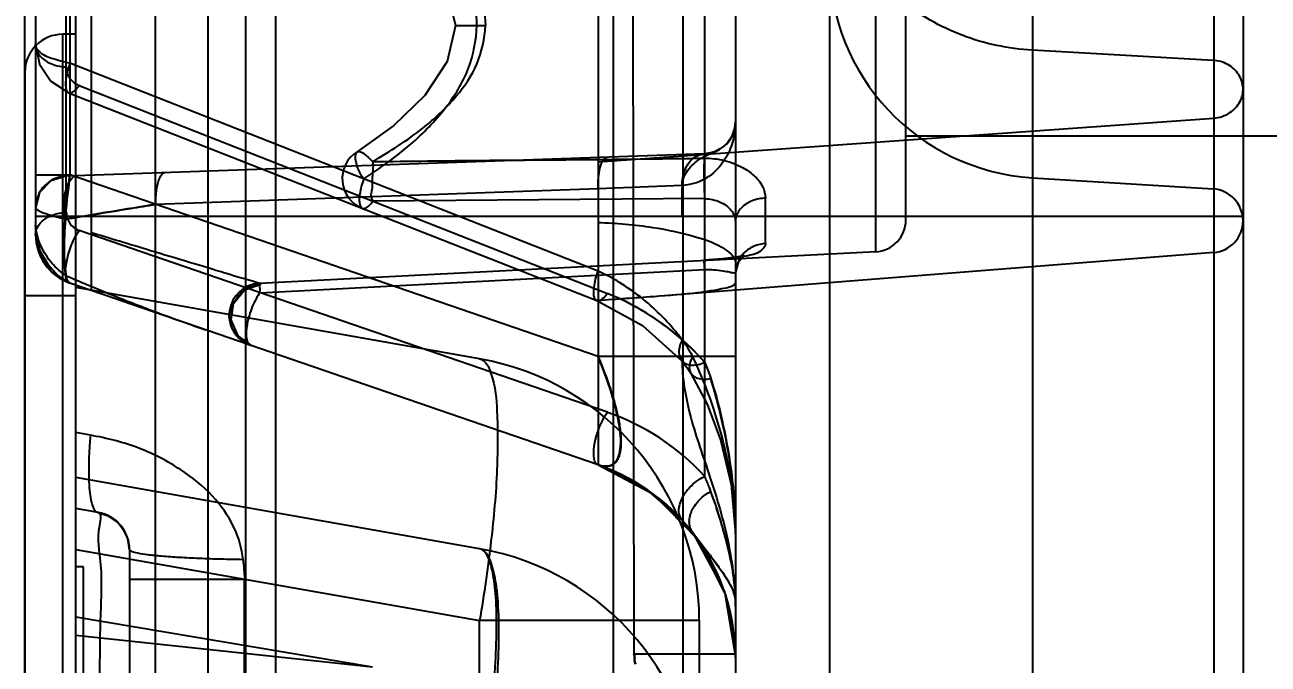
# Model space of a CAD drawing. Header units: millimetres. Extents: x 2588 to 3182, y 1243 to 1719.
# Drawn here: x 3063.8 to 3083.44, y 1501.24 to 1511.33 of the extents above; entities that cross this region are included whole.
import ezdxf

# ---------------------------------------------------------------- set-up
doc = ezdxf.new("R2010")
doc.units = ezdxf.units.MM
doc.styles.get("Standard").update_dxf_attribs({"font": 'arial.ttf'})
doc.dimstyles.get("Standard").update_dxf_attribs({"dimtxt": 0.18, "dimasz": 0.18, "dimexe": 0.18, "dimexo": 0.0625, "dimgap": 0.09, "dimtad": 0, "dimtih": 1, "dimtoh": 1, "dimzin": 0, "dimdsep": 46, "dimtxsty": 'Standard', "dimcen": 0.09, "dimadec": 0, "dimazin": 0, "dimtfac": 1, "dimtofl": 0, "dimtmove": 0, "dimatfit": 3, "dimfxl": 0, "dimtolj": 1, "dimtzin": 0, "dimarcsym": 0})

# ---------------------------------------------------------------- blocks, each defined once
blk = doc.blocks.new('*D48')
at = {"color": 4, "lineweight": -2, "transparency": 16777216}
for p, q in [((3063.796, 1492.05), (3063.796, 1666.695)), ((3071.796, 1666.695), (3087.793, 1666.695)), ((3133.795, 1666.695), (3114.696, 1666.695)), ((3141.795, 1501.767), (3141.795, 1666.695))]:
    blk.add_line(p, q, dxfattribs=at)
at = {"color": 4, "transparency": 16777216}
for points in [[(3071.796, 1668.028), (3071.796, 1665.362), (3063.796, 1666.695)], [(3133.795, 1668.028), (3133.795, 1665.362), (3141.795, 1666.695)]]:
    blk.add_solid(points, dxfattribs=at)
at = {"layer": 'Defpoints', "color": 0, "transparency": 16777216}
for p in [(3063.796, 1666.695), (3141.795, 1501.767), (3063.796, 1492.05)]:
    blk.add_point(p, dxfattribs=at)
at = {"color": 6, "transparency": 16777216, "insert": (3101.245, 1666.695), "char_height": 8, "attachment_point": 5}
blk.add_mtext('\\A1;78.00', dxfattribs=at)

msp = doc.modelspace()

# ---------------------------------------------------------------- linework, layer by layer
at = {"color": 6, "linetype": 'Continuous'}
for p, q in [((3064.6, 1329.21), (3064.6, 1649.21)), ((3065.855, 1594.741), (3065.855, 1415.981)), ((3066.685, 1580.05), (3066.685, 1439.898)), ((3074.19, 1578.646), (3074.19, 1498.3)), ((3075.02, 1577.657), (3075.02, 1440.874)), ((3082.576, 1553.105), (3082.576, 1435.377)), ((3083.04, 1552.602), (3083.04, 1435.879)), ((3079.712, 1551.921), (3079.712, 1436.56)), ((3076.508, 1548.511), (3076.508, 1439.971)), ((3073.091, 1543.17), (3073.091, 1445.311)), ((3073.36, 1543.192), (3073.415, 1501.396)), ((3074.536, 1504.202), (3074.536, 1520.058)), ((3072.852, 1519.876), (3072.852, 1504.383)), ((3067.286, 1469.118), (3067.286, 1519.364)), ((3063.966, 1516.243), (3063.966, 1508.017)), ((3064.45, 1508.372), (3064.45, 1515.888)), ((3064.508, 1515.293), (3064.508, 1508.967)), ((3077.238, 1507.75), (3077.238, 1514.902)), ((3064.85, 1507.139), (3064.85, 1514.687)), ((3077.714, 1508.252), (3077.714, 1514.4)), ((3064.396, 1500.939), (3064.396, 1511.186)), ((3064.6, 1511.186), (3064.396, 1511.186)), ((3070.597, 1511.326), (3071.073, 1511.326)), ((3082.568, 1510.773), (3079.712, 1510.935)), ((3063.796, 1510.586), (3063.796, 1477.896)), ((3072.852, 1507.445), (3064.508, 1510.73)), ((3064.654, 1510.375), (3072.998, 1507.09)), ((3064.487, 1510.263), (3072.831, 1506.978)), ((3072.852, 1509.169), (3082.576, 1509.862)), ((3141.795, 1509.576), (3077.714, 1509.576)), ((3074.535, 1509.299), (3064.45, 1508.947)), ((3063.966, 1508.967), (3064.508, 1508.967)), ((3072.852, 1506.094), (3064.508, 1508.967)), ((3074.182, 1508.797), (3072.852, 1508.743)), ((3079.712, 1508.92), (3082.568, 1508.742)), ((3064.028, 1508.688), (3063.966, 1508.445)), ((3072.852, 1508.743), (3065.866, 1508.499)), ((3074.536, 1508.59), (3069.294, 1508.548)), ((3075.497, 1507.879), (3075.497, 1508.597)), ((3063.966, 1508.311), (3083.04, 1508.311)), ((3063.966, 1508.007), (3064.034, 1507.76)), ((3072.998, 1505.214), (3064.654, 1508.087)), ((3064.034, 1507.759), (3064.158, 1507.548)), ((3077.238, 1507.75), (3067.499, 1507.249)), ((3082.576, 1507.737), (3073.893, 1507.054)), ((3067.508, 1507.104), (3074.536, 1507.472)), ((3072.852, 1504.383), (3064.508, 1507.256)), ((3063.796, 1507.057), (3064.6, 1507.057)), ((3070.979, 1506.059), (3064.6, 1507.184)), ((3075.02, 1506.094), (3072.852, 1506.094)), ((3074.318, 1505.829), (3074.572, 1505.344)), ((3074.572, 1505.344), (3074.799, 1504.738)), ((3064.831, 1504.853), (3064.6, 1504.894)), ((3072.852, 1504.383), (3073.729, 1503.919)), ((3070.979, 1503.059), (3064.6, 1504.184)), ((3073.729, 1503.919), (3074.423, 1503.21)), ((3064.954, 1503.632), (3064.6, 1503.694)), ((3074.182, 1503.509), (3074.348, 1503.311)), ((3074.423, 1503.21), (3074.868, 1502.32)), ((3064.6, 1503.048), (3070.979, 1501.923)), ((3065.45, 1503.039), (3065.45, 1479.03)), ((3064.72, 1502.772), (3064.6, 1502.772)), ((3064.72, 1476.071), (3064.72, 1502.772)), ((3065.45, 1502.577), (3067.268, 1502.577)), ((3067.268, 1479.288), (3067.268, 1502.577)), ((3074.868, 1502.32), (3075.02, 1501.343)), ((3064.6, 1501.982), (3069.287, 1501.195)), ((3070.979, 1478.994), (3070.979, 1501.923)), ((3074.45, 1501.923), (3070.979, 1501.923)), ((3074.45, 1501.923), (3074.45, 1479.498)), ((3064.6, 1501.694), (3069.287, 1501.195)), ((3075.02, 1501.396), (3073.415, 1501.396))]:
    msp.add_line(p, q, dxfattribs=at)
for points in [[(3067.76, 1469.241), (3067.76, 1519.263), (3067.764, 1519.305), (3067.772, 1519.349)], [(3064.945, 1514.943), (3065.999, 1514.647), (3066.971, 1514.318), (3067.87, 1513.949), (3068.695, 1513.533), (3069.43, 1513.059), (3070.037, 1512.522), (3070.451, 1511.93), (3070.597, 1511.326)], [(3070.597, 1511.326), (3070.468, 1510.757), (3070.115, 1510.217), (3069.626, 1509.745), (3069.043, 1509.328)], [(3063.966, 1511.026), (3064.027, 1510.715), (3064.204, 1510.447), (3064.488, 1510.263)], [(3075.02, 1509.801), (3075.006, 1509.682), (3074.965, 1509.571), (3074.896, 1509.47), (3074.802, 1509.387), (3074.682, 1509.326), (3074.536, 1509.299)], [(3074.688, 1509.328), (3074.613, 1509.308), (3074.536, 1509.299)], [(3064.45, 1508.947), (3064.206, 1508.873), (3064.028, 1508.688)], [(3063.966, 1508.016), (3064.033, 1507.766), (3064.157, 1507.552), (3064.318, 1507.378)], [(3063.966, 1508.015), (3064.036, 1507.688), (3064.222, 1507.426), (3064.508, 1507.257)], [(3075.02, 1507.407), (3075.074, 1507.598), (3075.157, 1507.687), (3075.156, 1507.691), (3075.039, 1507.664), (3074.815, 1507.638), (3074.527, 1507.618)], [(3064.158, 1507.548), (3064.319, 1507.377), (3064.507, 1507.256)], [(3067.389, 1506.264), (3067.164, 1506.42), (3067.054, 1506.673), (3067.09, 1506.935), (3067.264, 1507.151), (3067.527, 1507.241)], [(3072.831, 1506.978), (3073.554, 1506.587), (3074.175, 1506.027)], [(3074.171, 1506.031), (3074.244, 1505.939), (3074.317, 1505.83)], [(3074.793, 1504.757), (3074.955, 1504.072), (3075.02, 1503.297)], [(3072.851, 1504.383), (3073.589, 1504.018), (3074.181, 1503.509)], [(3064.953, 1503.632), (3065.112, 1503.58), (3065.262, 1503.477), (3065.367, 1503.344), (3065.429, 1503.197), (3065.45, 1503.041)], [(3065.45, 1503.041), (3065.422, 1503.222), (3065.345, 1503.38), (3065.232, 1503.503), (3065.098, 1503.587), (3064.954, 1503.632)], [(3074.182, 1503.509), (3074.266, 1503.412), (3074.348, 1503.311)], [(3074.348, 1503.311), (3074.848, 1502.382), (3075.02, 1501.343)]]:
    msp.add_lwpolyline(points, dxfattribs=at)
for centre, radius, start, end in [((3079.925, 1512.331), 3.417, 93.5697, 266.4303), ((3064.396, 1510.586), 0.6, 90, 180), ((3074.518, 1509.801), 0.502, 272, 360), ((3069.312, 1508.903), 0.503, 122.2223, 248.5098), ((3064.468, 1508.445), 0.502, 92, 180), ((3120.26, 1508.311), 46.085, 179.396, 179.9999), ((3082.536, 1508.239), 0.504, 274.5, 86.4303), ((3104.606, 1268.5), 243.106, 99.16931, 99.51072), ((3064.752, 1508.372), 0.301, 179.9801, 251.0162), ((3077.211, 1508.252), 0.502, 273, 0), ((3064.77, 1508.017), 0.804, 180, 251), ((3067.526, 1506.749), 0.502, 93.3896, 250.9277), ((3070.25, 1501.923), 4.2, 0, 80), ((3071.788, 1501.699), 3.717, 42.3338, 71.008), ((3071.805, 1501.343), 3.216, 0, 70.9999), ((3064.85, 1503.041), 0.6, 0, 80), ((3070.25, 1498.923), 4.2, 0, 80), ((3118.514, 1506.967), 51.433, 184.5506, 184.8955)]:
    msp.add_arc(centre, radius, start, end, dxfattribs=at)
for points, knots in [([(3079.712, 1510.935), (3079.334, 1510.956), (3078.588, 1511.113), (3077.61, 1511.669), (3076.882, 1512.491), (3076.492, 1513.493), (3076.492, 1514.559), (3076.882, 1515.56), (3077.61, 1516.383), (3078.588, 1516.939), (3079.334, 1517.095), (3079.712, 1517.117)], [0, 0, 0, 0, 0.116197, 0.229907, 0.34006, 0.447099, 0.552901, 0.65994, 0.770093, 0.883803, 1, 1, 1, 1]), ([(3070.935, 1511.326), (3070.94, 1511.513), (3070.86, 1511.926), (3070.549, 1512.539), (3070.084, 1513.048), (3069.522, 1513.511), (3068.9, 1513.916), (3068.114, 1514.328), (3067.229, 1514.707), (3066.144, 1515.091), (3065.359, 1515.309), (3064.906, 1515.43)], [0, 0, 0, 0, 0.072954, 0.159922, 0.264728, 0.338242, 0.443093, 0.552706, 0.683174, 0.817366, 1, 1, 1, 1]), ([(3065.043, 1514.993), (3065.472, 1514.893), (3066.261, 1514.69), (3067.339, 1514.347), (3068.224, 1514.005), (3068.962, 1513.664), (3069.576, 1513.318), (3070.139, 1512.926), (3070.619, 1512.476), (3070.979, 1511.93), (3071.066, 1511.523), (3071.073, 1511.326)], [0, 0, 0, 0, 0.177674, 0.32883, 0.456187, 0.56002, 0.656566, 0.740276, 0.836409, 0.920585, 1, 1, 1, 1]), ([(3069.149, 1508.903), (3069.408, 1509.068), (3069.873, 1509.402), (3070.444, 1509.981), (3070.838, 1510.616), (3070.928, 1511.093), (3070.935, 1511.326)], [0, 0, 0, 0, 0.294644, 0.546195, 0.77622, 1, 1, 1, 1]), ([(3069.286, 1509.174), (3069.563, 1509.334), (3070.041, 1509.637), (3070.601, 1510.16), (3070.978, 1510.705), (3071.059, 1511.118), (3071.073, 1511.326)], [0, 0, 0, 0, 0.329062, 0.57923, 0.785323, 1, 1, 1, 1]), ([(3064.508, 1510.73), (3064.412, 1510.748), (3064.246, 1510.787), (3064.048, 1510.871), (3063.966, 1510.978), (3063.966, 1511.025)], [0, 0, 0, 0, 0.452199, 0.78202, 1, 1, 1, 1]), ([(3063.966, 1511.025), (3063.966, 1511.013), (3063.967, 1510.989), (3063.978, 1510.938), (3064.009, 1510.873), (3064.071, 1510.802), (3064.156, 1510.743), (3064.257, 1510.699), (3064.358, 1510.676), (3064.423, 1510.671), (3064.45, 1510.67)], [0, 0, 0, 0, 0.054509, 0.11137, 0.235569, 0.376488, 0.533885, 0.703025, 0.875758, 1, 1, 1, 1]), ([(3082.576, 1509.862), (3082.666, 1509.869), (3082.834, 1509.923), (3083.007, 1510.106), (3083.061, 1510.337), (3082.986, 1510.562), (3082.807, 1510.725), (3082.648, 1510.769), (3082.568, 1510.773)], [0, 0, 0, 0, 0.190824, 0.353142, 0.509373, 0.666223, 0.829802, 1, 1, 1, 1]), ([(3064.508, 1510.73), (3064.483, 1510.659), (3064.449, 1510.528), (3064.427, 1510.374), (3064.459, 1510.274), (3064.487, 1510.263)], [0, 0, 0, 0, 0.46631, 0.811869, 1, 1, 1, 1]), ([(3064.654, 1510.375), (3064.632, 1510.384), (3064.589, 1510.407), (3064.533, 1510.454), (3064.489, 1510.515), (3064.458, 1510.589), (3064.451, 1510.643), (3064.45, 1510.67)], [0, 0, 0, 0, 0.187678, 0.378178, 0.57489, 0.781167, 1, 1, 1, 1]), ([(3064.487, 1510.263), (3064.502, 1510.257), (3064.544, 1510.264), (3064.599, 1510.308), (3064.635, 1510.35), (3064.654, 1510.375)], [0, 0, 0, 0, 0.220879, 0.547641, 1, 1, 1, 1]), ([(3075.02, 1509.801), (3075.02, 1509.658), (3074.974, 1509.412), (3074.795, 1509.098), (3074.539, 1508.866), (3074.301, 1508.807), (3074.182, 1508.797)], [0, 0, 0, 0, 0.299607, 0.507384, 0.748481, 1, 1, 1, 1]), ([(3069.149, 1508.903), (3069.118, 1508.945), (3069.068, 1509.028), (3069.03, 1509.153), (3069.018, 1509.23), (3069.019, 1509.264)], [0, 0, 0, 0, 0.402018, 0.740081, 1, 1, 1, 1]), ([(3069.019, 1509.264), (3069.021, 1509.29), (3069.052, 1509.363), (3069.188, 1509.28), (3069.242, 1509.219), (3069.286, 1509.174)], [0, 0, 0, 0, 0.213654, 0.483571, 1, 1, 1, 1]), ([(3069.286, 1509.174), (3069.868, 1509.182), (3071.032, 1509.196), (3072.779, 1509.206), (3073.944, 1509.221), (3074.527, 1509.229)], [0, 0, 0, 0, 0.333113, 0.666415, 1, 1, 1, 1]), ([(3072.852, 1508.838), (3072.853, 1508.892), (3072.862, 1508.991), (3072.891, 1509.12), (3072.932, 1509.21), (3072.978, 1509.245), (3072.998, 1509.245)], [0, 0, 0, 0, 0.352971, 0.658705, 0.870443, 1, 1, 1, 1]), ([(3074.177, 1508.797), (3074.179, 1508.873), (3074.241, 1509.035), (3074.435, 1509.212), (3074.598, 1509.296), (3074.688, 1509.328)], [0, 0, 0, 0, 0.296854, 0.630678, 1, 1, 1, 1]), ([(3074.178, 1508.799), (3074.177, 1508.881), (3074.204, 1509.038), (3074.327, 1509.233), (3074.468, 1509.297), (3074.536, 1509.299)], [0, 0, 0, 0, 0.366393, 0.695059, 1, 1, 1, 1]), ([(3074.182, 1508.797), (3074.181, 1508.816), (3074.183, 1508.873), (3074.197, 1508.966), (3074.227, 1509.052), (3074.258, 1509.111), (3074.283, 1509.15), (3074.31, 1509.185), (3074.351, 1509.227), (3074.413, 1509.271), (3074.482, 1509.294), (3074.523, 1509.298), (3074.536, 1509.299)], [0, 0, 0, 0, 0.083333, 0.256254, 0.413762, 0.485434, 0.552075, 0.616747, 0.682238, 0.814044, 0.946194, 1, 1, 1, 1]), ([(3074.527, 1509.229), (3074.526, 1509.2), (3074.524, 1509.136), (3074.524, 1509.054), (3074.524, 1508.984), (3074.524, 1508.933), (3074.525, 1508.883), (3074.526, 1508.814), (3074.528, 1508.728), (3074.532, 1508.648), (3074.535, 1508.603), (3074.536, 1508.59)], [0, 0, 0, 0, 0.135102, 0.301818, 0.38359, 0.462519, 0.541259, 0.622437, 0.786592, 0.941718, 1, 1, 1, 1]), ([(3074.527, 1509.229), (3074.635, 1509.23), (3074.847, 1509.208), (3075.113, 1509.103), (3075.319, 1508.963), (3075.457, 1508.798), (3075.495, 1508.661), (3075.497, 1508.597)], [0, 0, 0, 0, 0.258039, 0.50039, 0.673752, 0.848322, 1, 1, 1, 1]), ([(3065.866, 1508.499), (3065.865, 1508.52), (3065.865, 1508.58), (3065.868, 1508.658), (3065.877, 1508.731), (3065.885, 1508.778), (3065.894, 1508.822), (3065.909, 1508.876), (3065.931, 1508.933), (3065.965, 1508.985), (3065.999, 1509.001), (3066.012, 1509.001)], [0, 0, 0, 0, 0.111859, 0.328917, 0.424674, 0.510839, 0.591687, 0.670421, 0.813482, 0.926186, 1, 1, 1, 1]), ([(3069.286, 1509.174), (3069.294, 1509.152), (3069.299, 1509.092), (3069.288, 1509.003), (3069.285, 1508.935), (3069.283, 1508.903)], [0, 0, 0, 0, 0.255595, 0.645892, 1, 1, 1, 1]), ([(3064.508, 1508.967), (3064.48, 1508.754), (3064.437, 1508.365), (3064.401, 1507.825), (3064.424, 1507.5), (3064.455, 1507.274), (3064.508, 1507.256)], [0, 0, 0, 0, 0.372214, 0.687292, 0.904062, 1, 1, 1, 1]), ([(3064.508, 1507.256), (3064.456, 1507.274), (3064.424, 1507.499), (3064.401, 1507.823), (3064.437, 1508.363), (3064.48, 1508.753), (3064.508, 1508.967)], [0, 0, 0, 0, 0.095241, 0.311086, 0.626207, 1, 1, 1, 1]), ([(3064.437, 1508.264), (3064.429, 1508.302), (3064.417, 1508.383), (3064.412, 1508.506), (3064.421, 1508.608), (3064.434, 1508.68), (3064.445, 1508.728), (3064.459, 1508.773), (3064.481, 1508.827), (3064.514, 1508.887), (3064.566, 1508.938), (3064.609, 1508.952), (3064.627, 1508.953)], [0, 0, 0, 0, 0.149127, 0.319609, 0.474583, 0.543455, 0.605882, 0.665036, 0.723455, 0.833361, 0.928401, 1, 1, 1, 1]), ([(3069.148, 1508.903), (3069.134, 1508.862), (3069.11, 1508.784), (3069.086, 1508.672), (3069.079, 1508.601), (3069.079, 1508.568)], [0, 0, 0, 0, 0.376514, 0.715131, 1, 1, 1, 1]), ([(3069.283, 1508.903), (3069.284, 1508.857), (3069.289, 1508.771), (3069.252, 1508.653), (3069.276, 1508.578), (3069.294, 1508.548)], [0, 0, 0, 0, 0.382178, 0.709228, 1, 1, 1, 1]), ([(3072.852, 1508.743), (3072.851, 1508.754), (3072.852, 1508.775), (3072.852, 1508.807), (3072.851, 1508.828), (3072.852, 1508.838)], [0, 0, 0, 0, 0.335336, 0.669092, 1, 1, 1, 1]), ([(3072.852, 1508.743), (3072.851, 1508.754), (3072.852, 1508.775), (3072.852, 1508.807), (3072.851, 1508.828), (3072.852, 1508.838)], [0, 0, 0, 0, 0.335105, 0.668691, 1, 1, 1, 1]), ([(3074.536, 1508.59), (3074.618, 1508.587), (3074.775, 1508.554), (3074.964, 1508.426), (3075.021, 1508.288), (3075.02, 1508.224)], [0, 0, 0, 0, 0.376631, 0.710091, 1, 1, 1, 1]), ([(3075.497, 1508.597), (3075.481, 1508.597), (3075.426, 1508.593), (3075.337, 1508.575), (3075.253, 1508.542), (3075.196, 1508.509), (3075.159, 1508.483), (3075.125, 1508.454), (3075.085, 1508.411), (3075.044, 1508.348), (3075.023, 1508.279), (3075.02, 1508.236), (3075.02, 1508.224)], [0, 0, 0, 0, 0.073113, 0.246925, 0.405482, 0.47777, 0.545087, 0.610469, 0.676683, 0.810015, 0.943797, 1, 1, 1, 1]), ([(3063.966, 1508.442), (3063.979, 1508.412), (3064.073, 1508.371), (3064.227, 1508.319), (3064.363, 1508.286), (3064.44, 1508.266)], [0, 0, 0, 0, 0.192863, 0.53441, 1, 1, 1, 1]), ([(3064.437, 1508.264), (3064.586, 1508.289), (3064.929, 1508.347), (3065.405, 1508.424), (3065.732, 1508.478), (3065.866, 1508.499)], [0, 0, 0, 0, 0.313852, 0.719549, 1, 1, 1, 1]), ([(3069.079, 1508.568), (3069.079, 1508.547), (3069.082, 1508.509), (3069.096, 1508.461), (3069.117, 1508.44), (3069.128, 1508.436)], [0, 0, 0, 0, 0.435268, 0.759103, 1, 1, 1, 1]), ([(3069.128, 1508.436), (3069.142, 1508.43), (3069.184, 1508.437), (3069.239, 1508.481), (3069.275, 1508.523), (3069.294, 1508.548)], [0, 0, 0, 0, 0.220447, 0.546993, 1, 1, 1, 1]), ([(3063.966, 1508.017), (3063.966, 1508.029), (3063.967, 1508.053), (3063.978, 1508.104), (3064.009, 1508.169), (3064.071, 1508.24), (3064.156, 1508.299), (3064.257, 1508.343), (3064.358, 1508.366), (3064.423, 1508.371), (3064.45, 1508.372)], [0, 0, 0, 0, 0.054507, 0.111369, 0.235568, 0.376488, 0.533885, 0.703026, 0.875759, 1, 1, 1, 1]), ([(3064.508, 1507.256), (3064.459, 1507.273), (3064.428, 1507.485), (3064.408, 1507.79), (3064.424, 1508.092), (3064.437, 1508.264)], [0, 0, 0, 0, 0.151769, 0.495606, 1, 1, 1, 1]), ([(3064.437, 1508.264), (3064.424, 1508.092), (3064.408, 1507.79), (3064.428, 1507.484), (3064.459, 1507.273), (3064.508, 1507.256)], [0, 0, 0, 0, 0.505834, 0.847594, 1, 1, 1, 1]), ([(3072.852, 1508.213), (3073.14, 1508.204), (3073.662, 1508.162), (3074.349, 1508.012), (3074.789, 1507.859), (3075.02, 1507.666), (3075.02, 1507.579)], [0, 0, 0, 0, 0.37101, 0.676361, 0.888272, 1, 1, 1, 1]), ([(3064.464, 1507.366), (3064.372, 1507.419), (3064.209, 1507.563), (3064.033, 1507.84), (3063.974, 1508.056), (3063.966, 1508.167)], [0, 0, 0, 0, 0.32764, 0.654715, 1, 1, 1, 1]), ([(3064.489, 1507.731), (3064.502, 1507.775), (3064.532, 1507.861), (3064.587, 1507.98), (3064.631, 1508.054), (3064.654, 1508.087)], [0, 0, 0, 0, 0.348852, 0.694945, 1, 1, 1, 1]), ([(3067.499, 1507.249), (3067.586, 1507.229), (3067.05, 1507.381), (3066.827, 1507.455), (3066.211, 1507.637), (3065.583, 1507.828), (3065.11, 1507.97), (3064.85, 1508.05)], [0, 0, 0, 0, 0.09624, 0.258598, 0.473825, 0.704761, 1, 1, 1, 1]), ([(3075.497, 1507.879), (3075.494, 1507.831), (3075.396, 1507.72), (3075.17, 1507.678), (3074.872, 1507.636), (3074.649, 1507.624), (3074.527, 1507.617)], [0, 0, 0, 0, 0.136147, 0.363618, 0.64955, 1, 1, 1, 1]), ([(3075.497, 1507.879), (3075.436, 1507.876), (3075.312, 1507.845), (3075.103, 1507.714), (3075.02, 1507.525), (3075.02, 1507.407)], [0, 0, 0, 0, 0.251911, 0.514462, 1, 1, 1, 1]), ([(3064.508, 1507.256), (3064.477, 1507.267), (3064.431, 1507.366), (3064.442, 1507.527), (3064.468, 1507.66), (3064.489, 1507.731)], [0, 0, 0, 0, 0.19918, 0.552601, 1, 1, 1, 1]), ([(3074.536, 1507.472), (3074.534, 1507.5), (3074.533, 1507.52), (3074.527, 1507.637), (3074.527, 1507.617)], [0, 0, 0, 0, 0.585841, 1, 1, 1, 1]), ([(3072.831, 1506.978), (3072.815, 1506.984), (3072.798, 1507.008), (3072.788, 1507.044), (3072.781, 1507.093), (3072.784, 1507.174), (3072.804, 1507.291), (3072.83, 1507.384), (3072.849, 1507.437), (3072.852, 1507.445)], [0, 0, 0, 0, 0.106154, 0.159814, 0.227077, 0.408859, 0.654891, 0.948693, 1, 1, 1, 1]), ([(3074.182, 1506.358), (3074.157, 1506.391), (3074.047, 1506.532), (3073.835, 1506.768), (3073.529, 1507.04), (3073.2, 1507.268), (3072.968, 1507.392), (3072.852, 1507.445)], [0, 0, 0, 0, 0.071319, 0.309414, 0.546915, 0.777813, 1, 1, 1, 1]), ([(3074.536, 1507.471), (3074.583, 1507.473), (3074.679, 1507.469), (3074.805, 1507.449), (3074.919, 1507.436), (3074.971, 1507.418), (3075.021, 1507.416), (3075.02, 1507.407)], [0, 0, 0, 0, 0.287561, 0.583495, 0.797946, 0.941996, 1, 1, 1, 1]), ([(3064.508, 1507.256), (3064.497, 1507.26), (3064.476, 1507.277), (3064.457, 1507.32), (3064.45, 1507.354), (3064.447, 1507.373)], [0, 0, 0, 0, 0.246474, 0.565748, 1, 1, 1, 1]), ([(3064.464, 1507.366), (3064.7, 1507.264), (3065.179, 1507.064), (3065.908, 1506.78), (3066.403, 1506.604), (3066.652, 1506.518)], [0, 0, 0, 0, 0.32811, 0.664064, 1, 1, 1, 1]), ([(3067.023, 1506.749), (3067.03, 1506.76), (3067.041, 1506.785), (3067.052, 1506.831), (3067.071, 1506.882), (3067.096, 1506.941), (3067.132, 1507.005), (3067.181, 1507.072), (3067.245, 1507.135), (3067.323, 1507.19), (3067.408, 1507.23), (3067.469, 1507.246), (3067.499, 1507.249)], [0, 0, 0, 0, 0.052662, 0.114998, 0.189537, 0.27676, 0.376631, 0.489743, 0.614331, 0.745116, 0.876094, 1, 1, 1, 1]), ([(3067.508, 1507.104), (3067.509, 1507.133), (3067.526, 1507.161), (3067.482, 1507.258), (3067.499, 1507.249)], [0, 0, 0, 0, 0.613255, 1, 1, 1, 1]), ([(3075.02, 1507.271), (3075.02, 1507.211), (3074.737, 1507.145), (3074.367, 1507.09), (3073.658, 1507.034), (3073.144, 1507), (3072.852, 1506.979)], [0, 0, 0, 0, 0.081571, 0.285571, 0.600818, 1, 1, 1, 1]), ([(3067.508, 1507.104), (3067.486, 1507.073), (3067.442, 1507.002), (3067.386, 1506.883), (3067.355, 1506.794), (3067.342, 1506.749)], [0, 0, 0, 0, 0.288696, 0.636905, 1, 1, 1, 1]), ([(3072.998, 1507.09), (3072.974, 1507.059), (3072.935, 1507.014), (3072.874, 1506.973), (3072.841, 1506.974), (3072.831, 1506.978)], [0, 0, 0, 0, 0.550467, 0.85214, 1, 1, 1, 1]), ([(3074.536, 1506.003), (3074.392, 1506.168), (3074.082, 1506.469), (3073.561, 1506.833), (3073.187, 1507.016), (3072.998, 1507.09)], [0, 0, 0, 0, 0.346111, 0.679017, 1, 1, 1, 1]), ([(3074.536, 1506.003), (3074.394, 1506.165), (3074.084, 1506.468), (3073.563, 1506.832), (3073.186, 1507.016), (3072.998, 1507.09)], [0, 0, 0, 0, 0.340651, 0.680622, 1, 1, 1, 1]), ([(3067.342, 1506.749), (3067.331, 1506.714), (3067.314, 1506.647), (3067.297, 1506.549), (3067.293, 1506.485), (3067.293, 1506.456)], [0, 0, 0, 0, 0.361518, 0.699283, 1, 1, 1, 1]), ([(3067.293, 1506.456), (3067.293, 1506.427), (3067.296, 1506.376), (3067.315, 1506.31), (3067.346, 1506.279), (3067.362, 1506.274)], [0, 0, 0, 0, 0.423846, 0.744401, 1, 1, 1, 1]), ([(3074.182, 1506.358), (3074.15, 1506.298), (3074.106, 1506.181), (3074.166, 1505.996), (3074.353, 1505.942), (3074.472, 1505.976), (3074.536, 1506.003)], [0, 0, 0, 0, 0.279507, 0.495283, 0.716256, 1, 1, 1, 1]), ([(3074.182, 1506.358), (3074.15, 1506.298), (3074.106, 1506.181), (3074.166, 1505.996), (3074.353, 1505.942), (3074.472, 1505.976), (3074.536, 1506.003)], [0, 0, 0, 0, 0.279499, 0.495253, 0.716232, 1, 1, 1, 1]), ([(3074.348, 1506.094), (3074.331, 1506.125), (3074.296, 1506.187), (3074.241, 1506.275), (3074.202, 1506.331), (3074.182, 1506.358)], [0, 0, 0, 0, 0.34439, 0.677747, 1, 1, 1, 1]), ([(3074.348, 1506.094), (3074.331, 1506.126), (3074.296, 1506.187), (3074.241, 1506.276), (3074.202, 1506.331), (3074.182, 1506.358)], [0, 0, 0, 0, 0.346096, 0.679276, 1, 1, 1, 1]), ([(3070.979, 1506.059), (3071.076, 1506.042), (3071.225, 1505.702), (3071.267, 1505.14), (3071.266, 1504.232), (3071.165, 1503.136), (3071.05, 1502.339), (3070.979, 1501.923)], [0, 0, 0, 0, 0.069692, 0.213638, 0.42956, 0.699758, 1, 1, 1, 1]), ([(3072.852, 1504.383), (3072.895, 1504.368), (3072.977, 1504.349), (3073.096, 1504.384), (3073.17, 1504.477), (3073.207, 1504.604), (3073.217, 1504.764), (3073.201, 1504.959), (3073.158, 1505.191), (3073.086, 1505.46), (3072.984, 1505.767), (3072.899, 1505.981), (3072.852, 1506.094)], [0, 0, 0, 0, 0.067587, 0.120605, 0.173099, 0.235722, 0.313358, 0.40862, 0.523502, 0.660053, 0.819435, 1, 1, 1, 1]), ([(3072.852, 1504.383), (3072.927, 1504.357), (3073.128, 1504.353), (3073.238, 1504.682), (3073.188, 1505.059), (3073.061, 1505.557), (3072.931, 1505.905), (3072.852, 1506.094)], [0, 0, 0, 0, 0.118366, 0.241724, 0.446002, 0.695321, 1, 1, 1, 1]), ([(3072.852, 1504.383), (3072.929, 1504.356), (3073.139, 1504.355), (3073.23, 1504.696), (3073.186, 1505.063), (3073.063, 1505.56), (3072.932, 1505.903), (3072.852, 1506.094)], [0, 0, 0, 0, 0.122763, 0.246836, 0.452253, 0.692084, 1, 1, 1, 1]), ([(3072.852, 1506.094), (3072.9, 1505.98), (3072.985, 1505.763), (3073.088, 1505.454), (3073.16, 1505.184), (3073.202, 1504.952), (3073.217, 1504.759), (3073.206, 1504.6), (3073.169, 1504.474), (3073.094, 1504.383), (3072.976, 1504.35), (3072.895, 1504.369), (3072.852, 1504.383)], [0, 0, 0, 0, 0.18216, 0.343264, 0.480453, 0.594877, 0.689441, 0.766581, 0.828642, 0.880485, 0.932952, 1, 1, 1, 1]), ([(3072.852, 1506.094), (3072.945, 1505.868), (3073.096, 1505.476), (3073.204, 1504.948), (3073.226, 1504.588), (3073.08, 1504.339), (3072.919, 1504.36), (3072.852, 1504.383)], [0, 0, 0, 0, 0.363118, 0.621481, 0.798943, 0.893757, 1, 1, 1, 1]), ([(3074.175, 1506.094), (3074.175, 1505.809), (3074.27, 1505.201), (3074.592, 1504.288), (3074.919, 1503.258), (3075.02, 1502.501), (3075.02, 1502.104)], [0, 0, 0, 0, 0.208564, 0.445766, 0.709049, 1, 1, 1, 1]), ([(3074.347, 1506.094), (3074.326, 1506.059), (3074.303, 1506.008), (3074.292, 1505.941), (3074.292, 1505.902), (3074.299, 1505.868), (3074.311, 1505.838), (3074.329, 1505.811), (3074.354, 1505.787), (3074.385, 1505.767), (3074.44, 1505.744), (3074.524, 1505.733), (3074.595, 1505.74), (3074.631, 1505.748)], [0, 0, 0, 0, 0.195183, 0.264345, 0.325877, 0.381133, 0.431625, 0.481699, 0.535658, 0.595052, 0.661398, 0.818564, 1, 1, 1, 1]), ([(3075.02, 1503.296), (3075.021, 1503.494), (3074.999, 1503.855), (3074.923, 1504.349), (3074.814, 1504.831), (3074.683, 1505.271), (3074.52, 1505.709), (3074.411, 1505.962), (3074.348, 1506.094)], [0, 0, 0, 0, 0.204942, 0.373467, 0.516539, 0.715509, 0.848626, 1, 1, 1, 1]), ([(3074.536, 1506.003), (3074.552, 1505.966), (3074.586, 1505.882), (3074.616, 1505.796), (3074.631, 1505.748)], [0, 0, 0, 0, 0.436013, 1, 1, 1, 1]), ([(3074.536, 1506.003), (3074.546, 1505.979), (3074.581, 1505.895), (3074.611, 1505.809), (3074.631, 1505.748)], [0, 0, 0, 0, 0.288356, 1, 1, 1, 1]), ([(3075.02, 1503.297), (3075.021, 1503.586), (3074.987, 1504.155), (3074.845, 1504.973), (3074.706, 1505.497), (3074.631, 1505.748)], [0, 0, 0, 0, 0.348198, 0.68449, 1, 1, 1, 1]), ([(3074.631, 1505.748), (3074.695, 1505.552), (3074.839, 1505.022), (3074.982, 1504.204), (3075.021, 1503.579), (3075.02, 1503.298)], [0, 0, 0, 0, 0.247483, 0.661521, 1, 1, 1, 1]), ([(3072.831, 1504.859), (3072.84, 1504.89), (3072.866, 1504.965), (3072.918, 1505.086), (3072.967, 1505.172), (3072.998, 1505.214)], [0, 0, 0, 0, 0.248313, 0.607861, 1, 1, 1, 1]), ([(3072.831, 1504.859), (3072.84, 1504.89), (3072.866, 1504.965), (3072.918, 1505.086), (3072.967, 1505.172), (3072.998, 1505.214)], [0, 0, 0, 0, 0.248311, 0.60786, 1, 1, 1, 1]), ([(3072.852, 1504.383), (3072.83, 1504.391), (3072.796, 1504.436), (3072.782, 1504.517), (3072.782, 1504.595), (3072.788, 1504.662), (3072.796, 1504.714), (3072.807, 1504.769), (3072.819, 1504.817), (3072.828, 1504.847), (3072.831, 1504.859)], [0, 0, 0, 0, 0.135462, 0.298849, 0.495728, 0.599394, 0.702791, 0.810922, 0.929935, 1, 1, 1, 1]), ([(3064.831, 1504.853), (3064.824, 1504.773), (3064.812, 1504.614), (3064.803, 1504.384), (3064.804, 1504.174), (3064.814, 1503.993), (3064.833, 1503.845), (3064.863, 1503.736), (3064.898, 1503.662), (3064.937, 1503.635), (3064.954, 1503.632)], [0, 0, 0, 0, 0.191102, 0.377154, 0.545302, 0.690194, 0.807904, 0.896696, 0.958163, 1, 1, 1, 1]), ([(3067.242, 1502.886), (3067.227, 1503.062), (3067.116, 1503.432), (3066.767, 1503.926), (3066.245, 1504.341), (3065.594, 1504.681), (3065.095, 1504.806), (3064.831, 1504.853)], [0, 0, 0, 0, 0.159899, 0.340895, 0.53839, 0.75762, 1, 1, 1, 1]), ([(3074.182, 1503.509), (3074.157, 1503.536), (3074.125, 1503.605), (3074.127, 1503.714), (3074.153, 1503.801), (3074.183, 1503.867), (3074.211, 1503.914), (3074.242, 1503.961), (3074.294, 1504.025), (3074.375, 1504.104), (3074.464, 1504.166), (3074.521, 1504.195), (3074.536, 1504.202)], [0, 0, 0, 0, 0.126641, 0.245727, 0.371503, 0.434398, 0.495836, 0.559168, 0.628174, 0.78058, 0.943882, 1, 1, 1, 1]), ([(3074.631, 1503.965), (3074.624, 1503.985), (3074.595, 1504.065), (3074.562, 1504.144), (3074.536, 1504.202)], [0, 0, 0, 0, 0.246391, 1, 1, 1, 1]), ([(3074.631, 1503.965), (3074.624, 1503.985), (3074.595, 1504.065), (3074.562, 1504.144), (3074.536, 1504.202)], [0, 0, 0, 0, 0.246398, 1, 1, 1, 1]), ([(3074.348, 1503.311), (3074.333, 1503.33), (3074.306, 1503.378), (3074.288, 1503.464), (3074.296, 1503.544), (3074.312, 1503.606), (3074.329, 1503.651), (3074.351, 1503.695), (3074.389, 1503.758), (3074.452, 1503.835), (3074.538, 1503.91), (3074.603, 1503.95), (3074.631, 1503.965)], [0, 0, 0, 0, 0.087303, 0.205479, 0.325585, 0.385556, 0.444683, 0.505739, 0.571821, 0.717715, 0.877285, 1, 1, 1, 1]), ([(3075.02, 1502.205), (3075.021, 1502.373), (3074.98, 1502.799), (3074.832, 1503.385), (3074.693, 1503.799), (3074.631, 1503.965)], [0, 0, 0, 0, 0.277956, 0.705816, 1, 1, 1, 1]), ([(3075.02, 1502.207), (3075.021, 1502.266), (3075.016, 1502.396), (3074.996, 1502.603), (3074.959, 1502.833), (3074.906, 1503.078), (3074.84, 1503.327), (3074.766, 1503.576), (3074.695, 1503.789), (3074.649, 1503.917), (3074.632, 1503.965)], [0, 0, 0, 0, 0.09832, 0.214734, 0.345186, 0.484977, 0.628919, 0.773463, 0.91562, 1, 1, 1, 1]), ([(3064.954, 1499.495), (3064.963, 1499.926), (3064.987, 1500.747), (3064.978, 1501.843), (3065.036, 1502.787), (3064.922, 1503.234), (3065.02, 1503.62), (3064.954, 1503.632)], [0, 0, 0, 0, 0.31249, 0.590142, 0.812568, 0.951141, 1, 1, 1, 1]), ([(3074.348, 1503.311), (3074.418, 1503.22), (3074.543, 1503.058), (3074.724, 1502.822), (3074.868, 1502.617), (3074.981, 1502.415), (3075.021, 1502.278), (3075.02, 1502.207)], [0, 0, 0, 0, 0.265011, 0.469078, 0.681769, 0.8377, 1, 1, 1, 1]), ([(3074.348, 1503.311), (3074.478, 1503.143), (3074.675, 1502.888), (3074.926, 1502.536), (3075.02, 1502.321), (3075.02, 1502.207)], [0, 0, 0, 0, 0.48966, 0.73683, 1, 1, 1, 1]), ([(3067.242, 1502.886), (3067.126, 1502.888), (3066.896, 1502.892), (3066.56, 1502.903), (3066.247, 1502.919), (3065.975, 1502.937), (3065.756, 1502.959), (3065.598, 1502.983), (3065.504, 1503.005), (3065.461, 1503.024), (3065.45, 1503.036), (3065.45, 1503.041)], [0, 0, 0, 0, 0.192291, 0.381505, 0.557696, 0.710939, 0.832911, 0.921527, 0.976484, 0.991655, 1, 1, 1, 1]), ([(3070.979, 1499.084), (3071.062, 1499.584), (3071.159, 1500.311), (3071.233, 1501.24), (3071.254, 1501.828), (3071.242, 1502.257), (3071.211, 1502.544), (3071.182, 1502.713), (3071.145, 1502.852), (3071.095, 1502.974), (3071.028, 1503.051), (3070.979, 1503.059)], [0, 0, 0, 0, 0.373747, 0.54128, 0.68793, 0.808496, 0.858172, 0.900513, 0.935444, 0.963115, 1, 1, 1, 1]), ([(3070.979, 1498.756), (3071.027, 1499.027), (3071.112, 1499.56), (3071.208, 1500.339), (3071.269, 1501.064), (3071.292, 1501.705), (3071.279, 1502.175), (3071.244, 1502.489), (3071.211, 1502.676), (3071.167, 1502.829), (3071.11, 1502.965), (3071.035, 1503.049), (3070.979, 1503.059)], [0, 0, 0, 0, 0.187128, 0.367598, 0.534795, 0.682172, 0.80401, 0.854425, 0.897531, 0.933227, 0.961646, 1, 1, 1, 1]), ([(3073.415, 1501.397), (3073.422, 1501.379), (3073.433, 1501.344), (3073.425, 1501.289), (3073.436, 1501.253), (3073.443, 1501.236)], [0, 0, 0, 0, 0.337321, 0.663282, 1, 1, 1, 1]), ([(3073.443, 1501.236), (3073.436, 1501.253), (3073.425, 1501.289), (3073.433, 1501.344), (3073.422, 1501.379), (3073.415, 1501.397)], [0, 0, 0, 0, 0.336718, 0.662679, 1, 1, 1, 1])]:
    msp.add_open_spline(points, degree=3, knots=knots, dxfattribs=at)
at = {"color": 7, "linetype": 'Continuous'}
for points, knots in [([(3067.361, 1506.274), (3067.315, 1506.29), (3067.231, 1506.334), (3067.134, 1506.429), (3067.069, 1506.534), (3067.04, 1506.643), (3067.023, 1506.714), (3067.023, 1506.749)], [0, 0, 0, 0, 0.236789, 0.453908, 0.651454, 0.830379, 1, 1, 1, 1]), ([(3067.362, 1506.274), (3067.337, 1506.282), (3067.261, 1506.316), (3067.151, 1506.402), (3067.065, 1506.538), (3067.034, 1506.659), (3067.03, 1506.728), (3067.03, 1506.749)], [0, 0, 0, 0, 0.129489, 0.403352, 0.663338, 0.89867, 1, 1, 1, 1])]:
    msp.add_open_spline(points, degree=3, knots=knots, dxfattribs=at)

# ---------------------------------------------------------------- dimensions: what is measured, and where the dimension line sits
dim = msp.add_linear_dim(base=(3063.796, 1666.695), p1=(3141.795, 1501.767), p2=(3063.796, 1492.05), dimstyle='Standard', override={"dimtxt": 8, "dimasz": 8, "dimexe": 0, "dimexo": 0, "dimgap": 0, "dimtih": 0, "dimtoh": 0, "dimzin": 0, "dimcen": 0, "dimclrd": 4, "dimclre": 4, "dimclrt": 6, "dimadec": 2, "dimtp": 0, "dimtm": 0, "dimtzin": 0})
dim.commit()
dim.dimension.update_dxf_attribs({"geometry": '*D48', "text_midpoint": (3101.245, 1666.695), "dimtype": 160})

doc.saveas('drawing.dxf')
